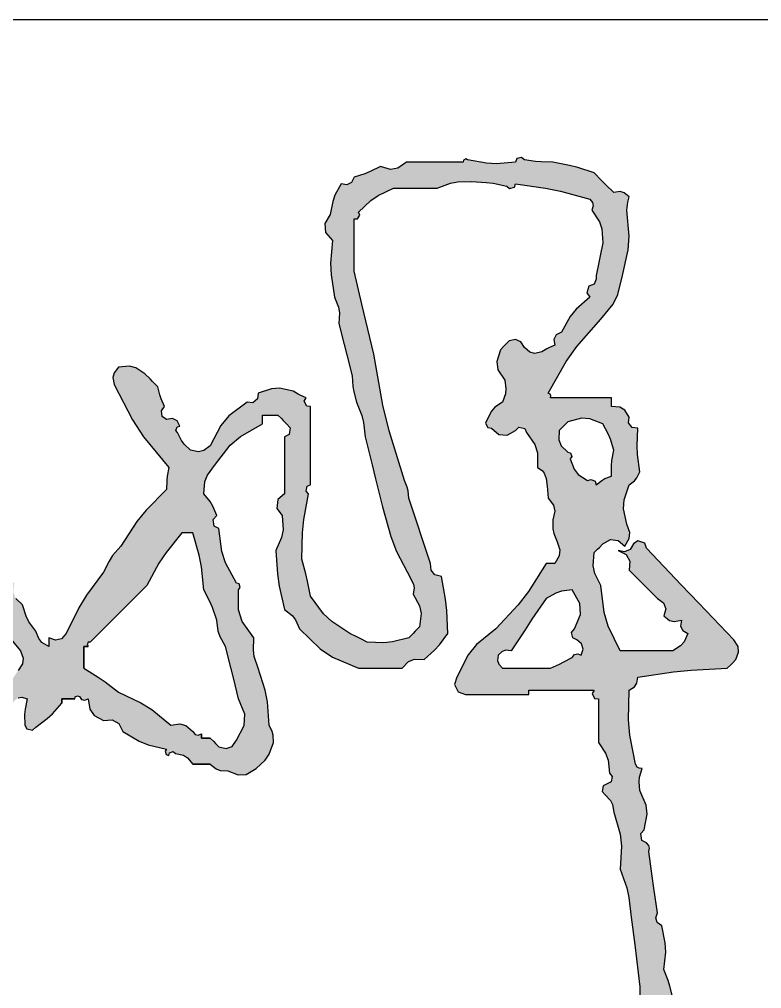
# Model space of a CAD drawing. Extents: x -522490 to 417652, y 450811 to 1108047.
# Drawn here: x 380222.6 to 380488.5, y 457124.9 to 457472 of the extents above; entities that cross this region are included whole.
import ezdxf

# ---------------------------------------------------------------- set-up
doc = ezdxf.new("R2010")
doc.units = 0
doc.header["$LTSCALE"] = 1000
doc.header["$MEASUREMENT"] = 0
doc.layers.add('PUB_TITLE', color=4, linetype='Continuous')

# ---------------------------------------------------------------- blocks, each defined once
blk = doc.blocks.new('wsp')
h = blk.add_hatch(color=247)
h.paths.add_polyline_path([(-59085.14, 83736.82), (-59090.04, 83741.12), (-59094.3, 83742.4), (-59100.76, 83741.5), (-59111.56, 83747.97), (-59117.25, 83750.81), (-59128.89, 83755.57), (-59140.16, 83755.64), (-59145.83, 83755.33), (-59157.02, 83754.01), (-59172.23, 83746.4), (-59180.8, 83743.77), (-59197.65, 83741.5), (-59204.54, 83736.68), (-59207.64, 83733.23), (-59211.72, 83725.88), (-59212.9, 83723.34), (-59211.33, 83720.2), (-59208.59, 83719.63), (-59202.92, 83715.54), (-59198.15, 83714.68), (-59191.4, 83716.5), (-59189.99, 83719.29), (-59188.22, 83720.62), (-59185.15, 83721.19), (-59173.51, 83729.46), (-59166.35, 83732.52), (-59152.33, 83735.25), (-59140.46, 83735.25), (-59134.52, 83735.25), (-59122.64, 83735.25), (-59122.34, 83732.47), (-59118.79, 83730.7), (-59116.39, 83732.13), (-59108.6, 83725.58), (-59104.84, 83722.13), (-59097.64, 83714.94), (-59096.1, 83713.7), (-59093.44, 83714.59), (-59092.95, 83716.5), (-59089.8, 83714.11), (-59088.74, 83710.93), (-59089.82, 83707.12), (-59086.97, 83703.58), (-59083.18, 83702.49), (-59078.89, 83704), (-59076.92, 83699.36), (-59075.63, 83697.11), (-59072.63, 83693.06), (-59062.73, 83677.49), (-59058.3, 83669.27), (-59050.76, 83652.43), (-59044.66, 83636.09), (-59042.43, 83627.48), (-59039.82, 83610.24), (-59042.41, 83607.45), (-59041.61, 83602.65), (-59038.26, 83600.86), (-59038.26, 83587.11), (-59038.26, 83580.23), (-59038.26, 83566.48), (-59042.63, 83566.48), (-59044.82, 83566.48), (-59049.19, 83566.48), (-59056.08, 83574.6), (-59060.36, 83578.22), (-59069.51, 83583.67), (-59073.98, 83587.14), (-59079.97, 83586.47), (-59088.34, 83583.49), (-59093.7, 83581.88), (-59099.86, 83578.94), (-59103.61, 83574.66), (-59105.49, 83571.18), (-59110.04, 83566.09), (-59112.19, 83563.68), (-59114.06, 83558.06), (-59116.2, 83550.03), (-59117.01, 83536.38), (-59117.01, 83531.56), (-59118.88, 83525.4), (-59119.95, 83514.96), (-59118.08, 83508.27), (-59118.88, 83500.51), (-59118.62, 83493.28), (-59118.08, 83489.8), (-59118.08, 83487.13), (-59117.95, 83485.22), (-59119.01, 83477.69), (-59118.27, 83473.25), (-59114.83, 83466.47), (-59111.09, 83464.56), (-59109.42, 83461.22), (-59110.14, 83457.09), (-59103.44, 83456.19), (-59099.49, 83453.55), (-59096.08, 83447.71), (-59088.48, 83444.56), (-59083.95, 83443.86), (-59075.76, 83444.59), (-59069.51, 83447.71), (-59059.23, 83456.78), (-59054.22, 83461.48), (-59044.51, 83471.15), (-59044.51, 83468.03), (-59044.51, 83466.47), (-59044.51, 83463.34), (-59042.01, 83463.34), (-59040.76, 83463.34), (-59038.26, 83463.34), (-59038.26, 83448.34), (-59038.26, 83440.84), (-59038.26, 83425.84), (-59051.25, 83408.97), (-59058.15, 83400.81), (-59072.63, 83385.2), (-59073.94, 83380.03), (-59072.33, 83375.75), (-59067.95, 83372.7), (-59066.71, 83369.76), (-59062.4, 83368.9), (-59060.13, 83371.14), (-59051.48, 83373.66), (-59047.04, 83376.62), (-59041.38, 83383.64), (-59026.02, 83404.25), (-59017.49, 83414.05), (-58999.19, 83432.09), (-58991.47, 83434.71), (-58987.64, 83437.15), (-58982, 83443.03), (-58958.08, 83457.83), (-58946.65, 83466.4), (-58925.74, 83485.22), (-58921.61, 83484.5), (-58918.27, 83486.17), (-58916.36, 83489.91), (-58896.87, 83501.22), (-58887.42, 83507.52), (-58869.48, 83521.16), (-58849.8, 83532.85), (-58840.32, 83539.49), (-58822.6, 83553.98), (-58818.47, 83553.26), (-58815.13, 83554.93), (-58813.22, 83558.67), (-58810.15, 83560.9), (-58807.48, 83561.34), (-58803.85, 83560.23), (-58805.25, 83552.83), (-58805.57, 83549), (-58805.41, 83541.48), (-58803.96, 83538.64), (-58800.03, 83537.85), (-58797.6, 83539.91), (-58789.51, 83546.08), (-58785.69, 83549.58), (-58778.84, 83557.1), (-58778.84, 83560.23), (-58769.47, 83560.23), (-58769.28, 83561.61), (-58767.56, 83562.47), (-58766.34, 83561.79), (-58764.7, 83559.8), (-58762.47, 83559.25), (-58760.09, 83560.23), (-58758.8, 83552.71), (-58755.78, 83548.39), (-58749.15, 83544.6), (-58742.74, 83545.13), (-58738.03, 83542.51), (-58735.09, 83536.79), (-58723.49, 83529.96), (-58716.95, 83527.34), (-58703.83, 83524.29), (-58704.91, 83522.63), (-58704.13, 83520.27), (-58702.27, 83519.6), (-58701.78, 83521.51), (-58699.12, 83522.4), (-58697.58, 83521.16), (-58691.85, 83519.78), (-58688.84, 83517.89), (-58685.08, 83513.35), (-58681.96, 83513.35), (-58672.58, 83513.35), (-58668.39, 83510.04), (-58665.41, 83508.92), (-58660.08, 83508.66), (-58652.48, 83505.7), (-58646.81, 83506.13), (-58639.76, 83510.22), (-58633.2, 83516.41), (-58630.45, 83520.54), (-58627.26, 83528.97), (-58627.44, 83534.13), (-58628.12, 83536.85), (-58630.39, 83541.48), (-58631.55, 83557.99), (-58633.15, 83566.34), (-58638.2, 83582.11), (-58641, 83590.49), (-58641.66, 83595.15), (-58641.32, 83603.99), (-58649.81, 83615.66), (-58652.44, 83623.93), (-58652.26, 83638.37), (-58651.02, 83639.9), (-58651.91, 83642.57), (-58653.83, 83643.05), (-58661.57, 83657.52), (-58664.23, 83665.85), (-58666.33, 83682.12), (-58669.68, 83683.91), (-58670.48, 83688.71), (-58667.89, 83691.5), (-58670.66, 83698.24), (-58672.62, 83701.51), (-58677.27, 83707.12), (-58676.41, 83715.79), (-58674.62, 83720.44), (-58669.45, 83727.44), (-58658.3, 83741.78), (-58650.89, 83748.18), (-58635.07, 83757.13), (-58635.07, 83759.63), (-58635.07, 83760.88), (-58635.07, 83763.38), (-58630.7, 83763.38), (-58628.51, 83763.38), (-58624.13, 83763.38), (-58621.63, 83760.88), (-58620.38, 83759.63), (-58617.88, 83757.13), (-58615.3, 83754.35), (-58616.09, 83749.55), (-58619.45, 83747.76), (-58619.45, 83731.5), (-58619.45, 83723.38), (-58619.45, 83707.12), (-58624.23, 83703.06), (-58624.9, 83696.43), (-58621.01, 83691.5), (-58620.43, 83681.34), (-58621.48, 83675.75), (-58625.7, 83666.49), (-58624.5, 83649.47), (-58623.24, 83640.94), (-58619.45, 83624.3), (-58613.92, 83619.8), (-58611.51, 83616.7), (-58608.51, 83610.24), (-58593.94, 83596.12), (-58584.95, 83590.12), (-58566.31, 83582.11), (-58553.81, 83582.11), (-58547.56, 83582.11), (-58535.06, 83582.11), (-58530.46, 83587.02), (-58526.15, 83588.74), (-58519.43, 83588.36), (-58511.82, 83595.11), (-58508.31, 83598.94), (-58502.24, 83607.11), (-58503.13, 83623.45), (-58504.07, 83631.63), (-58506.93, 83647.74), (-58511.65, 83648.99), (-58514.37, 83652.25), (-58514.74, 83657.12), (-58521, 83675.87), (-58524.12, 83685.25), (-58530.37, 83704), (-58530.86, 83709.13), (-58531.51, 83711.74), (-58533.5, 83716.5), (-58544.44, 83752.16), (-58548.85, 83770.42), (-58555.38, 83807.14), (-58561.09, 83830.87), (-58563.91, 83842.75), (-58569.44, 83866.52), (-58569.44, 83881.52), (-58569.44, 83889.02), (-58569.44, 83904.03), (-58567.19, 83904.08), (-58565.49, 83906.62), (-58566.31, 83908.72), (-58557.58, 83917.14), (-58552.31, 83920.77), (-58541.31, 83925.91), (-58528.81, 83925.91), (-58522.56, 83925.91), (-58510.06, 83925.91), (-58500.55, 83929.54), (-58495.23, 83930.54), (-58485.05, 83930.59), (-58474.99, 83930.09), (-58469.93, 83929.46), (-58460.05, 83927.47), (-58458.12, 83925.76), (-58454.69, 83926.61), (-58453.8, 83929.03), (-58432.32, 83925.96), (-58421.61, 83923.76), (-58400.67, 83918.09), (-58398.73, 83915.56), (-58398.29, 83913.36), (-58399.1, 83910.28), (-58393.82, 83901.93), (-58392.07, 83896.69), (-58391.29, 83886.84), (-58393.17, 83877.46), (-58394.1, 83872.77), (-58395.98, 83863.4), (-58396.19, 83860.13), (-58397.54, 83857.15), (-58401.26, 83855.79), (-58402.83, 83851.08), (-58400.67, 83847.77), (-58410.33, 83839.25), (-58414.62, 83833.97), (-58420.98, 83822.77), (-58424.72, 83820.86), (-58426.39, 83817.52), (-58425.67, 83813.39), (-58429.55, 83811.79), (-58431.44, 83810.85), (-58435.05, 83808.7), (-58440.06, 83807.52), (-58443.68, 83808.42), (-58447.55, 83811.83), (-58449.96, 83815.93), (-58453.85, 83817.6), (-58458.49, 83816.51), (-58460.99, 83814.01), (-58462.24, 83812.76), (-58464.74, 83810.26), (-58467.31, 83801.81), (-58466.45, 83795.78), (-58461.61, 83788.39), (-58460.82, 83782.15), (-58461.16, 83778.71), (-58463.17, 83772.76), (-58468.68, 83769.04), (-58471.16, 83766.21), (-58474.11, 83760.26), (-58475.3, 83757.72), (-58473.72, 83754.58), (-58470.99, 83754.01), (-58465.76, 83749.49), (-58459.75, 83748.95), (-58453.8, 83752.44), (-58451.53, 83754.68), (-58447.22, 83753.82), (-58445.98, 83750.88), (-58439.96, 83742.31), (-58438.1, 83736.36), (-58438.17, 83725.88), (-58434.82, 83723.69), (-58433.31, 83721.82), (-58431.92, 83718.06), (-58431.3, 83712.44), (-58430.99, 83709.62), (-58430.36, 83704), (-58426.59, 83698.85), (-58425.74, 83694.57), (-58427.23, 83688.37), (-58427.12, 83682), (-58426.45, 83678.67), (-58424.11, 83672.74), (-58422.05, 83666.81), (-58422.48, 83662.53), (-58425.67, 83657.12), (-58428.17, 83657.12), (-58429.42, 83657.12), (-58431.92, 83657.12), (-58444.6, 83637.18), (-58451.9, 83627.66), (-58467.86, 83610.24), (-58481.73, 83599.12), (-58487.84, 83591.65), (-58495.99, 83575.86), (-58497.54, 83570.48), (-58494.97, 83565.34), (-58489.74, 83563.35), (-58471.61, 83563.35), (-58462.55, 83563.35), (-58444.42, 83563.35), (-58444.42, 83564.6), (-58444.42, 83565.23), (-58444.42, 83566.48), (-58425.67, 83566.48), (-58416.29, 83566.48), (-58397.54, 83566.48), (-58398.97, 83564.08), (-58397.19, 83560.53), (-58394.42, 83560.23), (-58394.42, 83547.73), (-58394.42, 83541.48), (-58394.42, 83528.97), (-58389.29, 83521.22), (-58387.54, 83516.34), (-58386.6, 83507.1), (-58384.51, 83504.69), (-58385.31, 83500.7), (-58388.16, 83499.28), (-58391.02, 83497.87), (-58391.82, 83493.87), (-58389.73, 83491.47), (-58385.9, 83487.39), (-58384.44, 83484.47), (-58383.48, 83478.97), (-58378.95, 83463.25), (-58377.96, 83454.68), (-58378.79, 83438.34), (-58374.23, 83424.99), (-58372.64, 83417.96), (-58370.97, 83403.96), (-58368.47, 83383.95), (-58367.22, 83373.95), (-58364.72, 83353.95), (-58364.87, 83341.06), (-58363.1, 83334), (-58356.91, 83322.7), (-58356.91, 83306.44), (-58356.91, 83298.32), (-58356.91, 83282.07), (-58358.29, 83282.26), (-58359.36, 83281.72), (-58360.04, 83280.5), (-58358.13, 83276.77), (-58354.79, 83275.1), (-58350.66, 83275.81), (-58350.66, 83258.31), (-58350.66, 83249.56), (-58350.66, 83232.06), (-58349.41, 83232.06), (-58348.78, 83232.06), (-58347.53, 83232.06), (-58347.53, 83213.31), (-58347.53, 83203.93), (-58347.53, 83185.18), (-58345.03, 83177.68), (-58343.78, 83173.93), (-58341.28, 83166.42), (-58341.28, 83151.42), (-58341.28, 83143.92), (-58341.28, 83128.92), (-58339.89, 83128.76), (-58339.01, 83127), (-58339.72, 83125.79), (-58340.43, 83124.59), (-58339.55, 83122.82), (-58338.16, 83122.67), (-58338.16, 83088.91), (-58338.16, 83072.04), (-58338.16, 83038.28), (-58336.77, 83038.13), (-58335.89, 83036.36), (-58336.59, 83035.16), (-58340.99, 83027.56), (-58340.47, 83020.17), (-58335.03, 83013.28), (-58335.03, 82998.28), (-58335.03, 82990.77), (-58335.03, 82975.77), (-58333.64, 82975.62), (-58332.76, 82973.85), (-58333.47, 82972.65), (-58337.35, 82967.71), (-58336.69, 82961.09), (-58331.91, 82957.02), (-58331.91, 82935.77), (-58331.91, 82925.14), (-58331.91, 82903.89), (-58327.63, 82891.99), (-58326.63, 82885.26), (-58327.22, 82872.63), (-58326.04, 82867.62), (-58326.94, 82864), (-58330.34, 82860.13), (-58332.4, 82857.7), (-58331.62, 82853.77), (-58328.78, 82852.32), (-58325.23, 82849.47), (-58324.15, 82845.67), (-58325.66, 82841.38), (-58323.16, 82841.38), (-58321.91, 82841.38), (-58319.4, 82841.38), (-58319.4, 82838.88), (-58319.4, 82837.63), (-58319.4, 82835.13), (-58321.91, 82835.13), (-58323.16, 82835.13), (-58325.66, 82835.13), (-58322.37, 82831.15), (-58317.92, 82830.04), (-58313.15, 82832), (-58315.31, 82835.31), (-58313.74, 82840.03), (-58310.03, 82841.38), (-58310.03, 82860.13), (-58310.03, 82869.51), (-58310.03, 82888.26), (-58311.28, 82888.26), (-58311.9, 82888.26), (-58313.15, 82888.26), (-58311.85, 82904.47), (-58312.18, 82912.83), (-58314.72, 82928.89), (-58316.43, 82930.82), (-58315.57, 82934.25), (-58313.15, 82935.14), (-58313.15, 82947.64), (-58313.15, 82953.89), (-58313.15, 82966.4), (-58314.4, 82966.4), (-58315.03, 82966.4), (-58316.28, 82966.4), (-58316.28, 82995.15), (-58316.28, 83009.53), (-58316.28, 83038.28), (-58320.07, 83059.2), (-58320.4, 83070.31), (-58317.84, 83091.41), (-58317.13, 83092.62), (-58318.02, 83094.38), (-58319.4, 83094.54), (-58318.18, 83112.01), (-58318.5, 83120.96), (-58320.97, 83138.3), (-58323.77, 83155.62), (-58324.41, 83164.51), (-58324.09, 83182.05), (-58327.92, 83187.15), (-58328.78, 83191.5), (-58327.22, 83197.68), (-58324.63, 83200.46), (-58325.43, 83205.26), (-58328.78, 83207.05), (-58328.78, 83222.06), (-58328.78, 83229.56), (-58328.78, 83244.56), (-58330.17, 83244.72), (-58331.05, 83246.48), (-58330.34, 83247.69), (-58329.64, 83248.89), (-58330.52, 83250.66), (-58331.91, 83250.81), (-58331.91, 83259.56), (-58331.91, 83263.94), (-58331.91, 83272.69), (-58332.53, 83276.44), (-58332.84, 83278.31), (-58333.47, 83282.07), (-58335.97, 83297.07), (-58337.22, 83304.57), (-58339.72, 83319.57), (-58341.91, 83324.07), (-58341.91, 83327.57), (-58339.72, 83332.07), (-58336.25, 83336.54), (-58336.92, 83342.54), (-58341.28, 83346.14), (-58343.3, 83354.4), (-58344.56, 83358.49), (-58347.53, 83366.45), (-58346.29, 83378.91), (-58346.61, 83385.44), (-58349.1, 83397.71), (-58352.27, 83400.06), (-58353.35, 83403.29), (-58352.22, 83407.08), (-58354.72, 83424.59), (-58355.97, 83433.34), (-58358.47, 83450.84), (-58357.88, 83453.35), (-58358.33, 83455.15), (-58360.04, 83457.09), (-58363.39, 83458.88), (-58364.19, 83463.68), (-58361.6, 83466.47), (-58359.65, 83477.62), (-58360.37, 83484.14), (-58364.72, 83494.59), (-58365.32, 83500.85), (-58364.99, 83504.21), (-58363.16, 83510.22), (-58366.27, 83510.64), (-58367.85, 83513.35), (-58371.89, 83534.3), (-58372.85, 83545.15), (-58372.54, 83566.48), (-58368.69, 83568.82), (-58366.97, 83571.4), (-58366.29, 83575.86), (-58340.8, 83579.55), (-58327.93, 83580.8), (-58302.21, 83582.11), (-58299.71, 83584.61), (-58298.46, 83585.86), (-58295.96, 83588.36), (-58294, 83593.67), (-58294.45, 83597.67), (-58297.53, 83602.42), (-58322.59, 83628.62), (-58335.09, 83641.75), (-58360.04, 83668.06), (-58361.25, 83671.82), (-58366.18, 83673.46), (-58369.41, 83671.18), (-58371.82, 83667.08), (-58375.72, 83665.41), (-58380.35, 83666.49), (-58374.63, 83663.55), (-58372.01, 83658.84), (-58372.54, 83652.43), (-58364.41, 83644.3), (-58360.35, 83640.24), (-58352.22, 83632.11), (-58347.83, 83629.07), (-58346.23, 83624.79), (-58347.53, 83619.61), (-58343.54, 83616.36), (-58340.09, 83615.49), (-58335.03, 83616.49), (-58335.6, 83612.33), (-58334.01, 83609.15), (-58330.34, 83607.11), (-58333.02, 83601.03), (-58335.61, 83598.07), (-58341.28, 83594.61), (-58356.28, 83594.61), (-58363.79, 83594.61), (-58378.79, 83594.61), (-58387.46, 83612.16), (-58390.43, 83622.06), (-58392.85, 83641.49), (-58397.16, 83650.03), (-58398.23, 83655.39), (-58397.54, 83664.93), (-58395.04, 83667.43), (-58393.79, 83668.68), (-58391.29, 83671.18), (-58385.81, 83674.26), (-58380.42, 83673.72), (-58375.66, 83669.62), (-58372.48, 83675.03), (-58372.05, 83679.31), (-58374.1, 83685.25), (-58376.49, 83696.26), (-58376.13, 83702.69), (-58372.54, 83713.38), (-58368.7, 83716.4), (-58367.01, 83718.44), (-58364.72, 83722.75), (-58366.49, 83735.14), (-58366.81, 83741.5), (-58366.29, 83754.01), (-58370.27, 83754.42), (-58373.01, 83757.84), (-58372.54, 83761.82), (-58375.59, 83766.87), (-58379.17, 83769.1), (-58385.04, 83769.63), (-58385.04, 83772.13), (-58385.04, 83773.38), (-58385.04, 83775.88), (-58402.54, 83775.88), (-58411.29, 83775.88), (-58428.79, 83775.88), (-58428.61, 83777.27), (-58429.14, 83778.33), (-58430.36, 83779.01), (-58417.62, 83801.69), (-58409.96, 83812.55), (-58392.85, 83832.14), (-58383.95, 83842.92), (-58380.5, 83849.81), (-58377.23, 83863.4), (-58373.2, 83881.75), (-58372.55, 83891.55), (-58374.1, 83910.28), (-58373.53, 83915), (-58372.54, 83919.65), (-58375.96, 83922.65), (-58378.98, 83923.51), (-58383.48, 83922.78), (-58389.1, 83928.41), (-58391.91, 83931.22), (-58397.54, 83936.84), (-58409.21, 83940.67), (-58415.19, 83942.25), (-58427.23, 83944.66), (-58435.38, 83944.81), (-58439.47, 83945.12), (-58447.55, 83946.22), (-58449.47, 83947.93), (-58452.9, 83947.07), (-58453.8, 83944.66), (-58467.51, 83943.42), (-58474.64, 83943.75), (-58488.18, 83946.22), (-58489.38, 83946.93), (-58491.15, 83946.05), (-58491.3, 83944.66), (-58507.56, 83944.66), (-58515.68, 83944.66), (-58531.93, 83944.66), (-58538.09, 83940.19), (-58543.42, 83939.31), (-58550.69, 83941.53), (-58557.94, 83937.86), (-58561.73, 83936.28), (-58569.44, 83933.72), (-58571.34, 83929.98), (-58574.68, 83928.31), (-58578.82, 83929.03), (-58583.23, 83920.85), (-58584.86, 83916.28), (-58586.63, 83907.15), (-58590.52, 83900.71), (-58589.97, 83894.11), (-58585.07, 83888.4), (-58586.37, 83872.19), (-58586.04, 83863.83), (-58583.5, 83847.77), (-58580.62, 83840.73), (-58579.93, 83836.61), (-58580.38, 83829.02), (-58576.63, 83814.01), (-58574.75, 83806.51), (-58571, 83791.51), (-58570.44, 83783.93), (-58569.8, 83780.12), (-58567.88, 83772.76), (-58564.04, 83763.19), (-58562.75, 83758), (-58561.63, 83747.76), (-58556.63, 83727.75), (-58554.13, 83717.75), (-58549.12, 83697.75), (-58543.2, 83676.38), (-58539.05, 83665.84), (-58528.81, 83646.18), (-58526.92, 83642.18), (-58526.55, 83639.6), (-58527.25, 83635.24), (-58522.56, 83626.91), (-58521.43, 83621.29), (-58522.56, 83611.8), (-58525.68, 83608.67), (-58527.25, 83607.11), (-58530.37, 83603.99), (-58541.93, 83600.98), (-58548.13, 83600.33), (-58560.06, 83600.86), (-58565.06, 83603.36), (-58567.56, 83604.61), (-58572.57, 83607.11), (-58585.55, 83615.52), (-58591.55, 83621.19), (-58600.69, 83633.68), (-58602.86, 83644.38), (-58604.11, 83649.7), (-58606.94, 83660.24), (-58606.48, 83679.08), (-58605.53, 83688.57), (-58602.26, 83707.12), (-58603.97, 83709.05), (-58603.11, 83712.48), (-58600.69, 83713.38), (-58600.69, 83735.88), (-58600.69, 83747.13), (-58600.69, 83769.63), (-58603.47, 83769.93), (-58605.25, 83773.48), (-58603.82, 83775.88), (-58608.65, 83777.95), (-58613.2, 83780.57), (-58623, 83782.64), (-58628.73, 83782.28), (-58638.2, 83779.01), (-58638.61, 83775.03), (-58642.04, 83772.29), (-58646.01, 83772.76), (-58659.15, 83762.93), (-58665, 83756.05), (-58672.58, 83741.5), (-58677.16, 83738), (-58681.01, 83737.14), (-58686.64, 83738.38), (-58691.24, 83742.62), (-58693.24, 83745.28), (-58696.02, 83750.88), (-58697.26, 83752.42), (-58696.37, 83755.08), (-58694.46, 83755.57), (-58696.36, 83759.3), (-58699.7, 83760.97), (-58703.83, 83760.26), (-58706.92, 83762.48), (-58707.59, 83766.53), (-58705.4, 83769.63), (-58707.78, 83775.07), (-58708.73, 83777.92), (-58710.08, 83783.7), (-58713.83, 83787.45), (-58715.71, 83789.32), (-58719.46, 83793.07), (-58725.96, 83797.26), (-58730.51, 83798.39), (-58738.21, 83797.76), (-58741.47, 83793.77), (-58742.33, 83790.32), (-58741.34, 83785.26), (-58728.25, 83760.02), (-58720.27, 83747.89), (-58702.27, 83725.88), (-58703.46, 83719.71), (-58703.77, 83716.53), (-58703.83, 83710.25), (-58718.57, 83695.44), (-58725.27, 83687.14), (-58736.65, 83669.62), (-58742.5, 83662.76), (-58745.07, 83658.91), (-58749.15, 83650.87), (-58761.34, 83634.41), (-58766.74, 83625.51), (-58775.72, 83607.11), (-58779.12, 83603.24), (-58783.4, 83602.16), (-58788.22, 83603.99), (-58788.22, 83601.48), (-58788.22, 83600.23), (-58788.22, 83597.73), (-58793.17, 83600.68), (-58795.44, 83603.33), (-58797.6, 83608.67), (-58802.52, 83615.46), (-58804.49, 83619.41), (-58806.97, 83627.43), (-58811.95, 83631.96), (-58813.7, 83636.34), (-58813.22, 83643.05), (-58820.63, 83647.22), (-58824.04, 83651.91), (-58825.73, 83660.24), (-58838.45, 83668.28), (-58844.38, 83673.55), (-58853.85, 83685.25), (-58862.12, 83688.17), (-58867.13, 83688.53), (-58875.73, 83686.81), (-58883.16, 83685.61), (-58887.35, 83685.96), (-58894.48, 83688.37), (-58897.83, 83684.82), (-58899.76, 83683.21), (-58903.86, 83680.56), (-58897.57, 83671.38), (-58892.39, 83667.31), (-58881.98, 83663.37), (-58876.09, 83655.19), (-58873.54, 83650.72), (-58869.48, 83641.49), (-58863.82, 83637.39), (-58860.53, 83635.74), (-58853.85, 83633.68), (-58849.26, 83632.42), (-58846.99, 83631.44), (-58842.92, 83628.99), (-58827.96, 83616.55), (-58820.97, 83609.56), (-58808.54, 83594.61), (-58806.67, 83589.26), (-58807.11, 83585.35), (-58810.1, 83580.54), (-58815.65, 83572.52), (-58819.95, 83568.93), (-58828.85, 83564.92), (-58837.35, 83557.21), (-58842.85, 83554.11), (-58853.85, 83550.85), (-58864.63, 83539.54), (-58871.23, 83534.59), (-58885.11, 83527.41), (-58902.09, 83515.39), (-58910.88, 83509.75), (-58928.86, 83499.28), (-58935.72, 83493.43), (-58939.58, 83490.86), (-58947.62, 83486.78), (-58949.52, 83483.05), (-58952.86, 83481.38), (-58956.99, 83482.09), (-58977.49, 83465.49), (-58988.17, 83457.64), (-59010.13, 83443.03), (-59013.9, 83442.57), (-59015.78, 83442.26), (-59019.5, 83441.46), (-59018.39, 83445.1), (-59018.83, 83447.76), (-59021.07, 83450.84), (-59022.78, 83452.77), (-59021.92, 83456.2), (-59019.5, 83457.09), (-59020.28, 83476.61), (-59021.55, 83486.45), (-59025.75, 83505.53), (-59023.88, 83507.41), (-59022.94, 83508.35), (-59021.07, 83510.22), (-59020.72, 83513.85), (-59022.39, 83516.63), (-59025.75, 83518.04), (-59025.33, 83540.67), (-59024.06, 83552.12), (-59019.5, 83574.29), (-59021.38, 83591.17), (-59022.32, 83599.61), (-59024.19, 83616.49), (-59025.97, 83627.75), (-59026.91, 83633.38), (-59028.88, 83644.62), (-59031.38, 83645.87), (-59032.63, 83646.49), (-59035.13, 83647.74), (-59035.19, 83655.27), (-59035.5, 83659.06), (-59036.69, 83666.49), (-59048.38, 83687.85), (-59054.32, 83698.48), (-59066.38, 83719.63), (-59068.97, 83721.79), (-59070.84, 83722.53), (-59074.2, 83722.75), (-59079.07, 83727.95), (-59081.3, 83730.81)])
h.paths.add_polyline_path([(-59078.26, 83566.17), (-59076.39, 83565.23), (-59072.63, 83563.35), (-59067.81, 83560.21), (-59065.63, 83557.67), (-59063.26, 83552.42), (-59059.71, 83549.56), (-59058.63, 83545.77), (-59060.13, 83541.48), (-59057.26, 83538.76), (-59054.68, 83537.9), (-59050.76, 83538.35), (-59051.87, 83534.72), (-59051.43, 83532.05), (-59049.19, 83528.97), (-59045.06, 83519.17), (-59045.5, 83511.66), (-59050.76, 83502.41), (-59054.3, 83499.56), (-59055.39, 83495.76), (-59053.88, 83491.47), (-59060.07, 83483.91), (-59063.19, 83480.16), (-59069.51, 83472.72), (-59075.76, 83469.59), (-59078.05, 83465.66), (-59082.68, 83464.34), (-59086.7, 83466.47), (-59096.54, 83475.74), (-59100.67, 83481.94), (-59105.45, 83494.59), (-59106.21, 83504.66), (-59106.76, 83519.96), (-59104.02, 83530.89), (-59101.29, 83549.47), (-59094.72, 83556.58), (-59090.9, 83564.77), (-59082.32, 83568.2)], flags=16)
h.paths.add_polyline_path([(-58763.22, 83597.73), (-58760.09, 83597.73), (-58760.81, 83598.94), (-58759.92, 83600.71), (-58758.53, 83600.86), (-58742.28, 83617.11), (-58734.15, 83625.24), (-58717.9, 83641.49), (-58709.29, 83657.33), (-58704.21, 83664.95), (-58692.89, 83679), (-58689.77, 83679), (-58688.21, 83679), (-58685.08, 83679), (-58680.48, 83663.1), (-58678.89, 83654.84), (-58677.27, 83638.37), (-58672.75, 83629.99), (-58670.84, 83625.54), (-58667.89, 83616.49), (-58666.91, 83608.64), (-58665.56, 83604.6), (-58661.64, 83597.73), (-58657.89, 83582.73), (-58656.01, 83575.23), (-58652.26, 83560.23), (-58647.84, 83549.19), (-58648.27, 83541.05), (-58653.83, 83530.54), (-58656.87, 83526.15), (-58661.15, 83524.55), (-58666.33, 83525.85), (-58668.83, 83528.35), (-58670.08, 83529.6), (-58672.58, 83532.1), (-58678.83, 83532.1), (-58678.83, 83535.23), (-58681.21, 83534.24), (-58683.44, 83534.8), (-58685.08, 83536.79), (-58689.99, 83541.09), (-58694.24, 83542.37), (-58700.71, 83541.48), (-58714.5, 83552.56), (-58722.21, 83557.38), (-58738.21, 83564.92), (-58747.77, 83572.4), (-58752.81, 83575.86), (-58763.22, 83582.11)], flags=16)
h.paths.add_polyline_path([(-58466.3, 83591.48), (-58463.43, 83594.2), (-58460.85, 83595.05), (-58456.92, 83594.61), (-58447.07, 83609.71), (-58442.07, 83617.21), (-58431.92, 83632.11), (-58424.98, 83635.91), (-58420.99, 83637.24), (-58413.17, 83638.37), (-58407.82, 83628.44), (-58407.39, 83620.69), (-58411.61, 83610.24), (-58413.7, 83607.83), (-58412.9, 83603.84), (-58410.04, 83602.42), (-58406.5, 83599.57), (-58405.41, 83595.78), (-58406.92, 83591.48), (-58409.3, 83592.46), (-58411.53, 83591.91), (-58413.17, 83589.92), (-58419.32, 83586.61), (-58422.45, 83585.04), (-58428.79, 83582.11), (-58442.55, 83582.11), (-58449.42, 83582.11), (-58463.17, 83582.11), (-58465.89, 83584.98), (-58466.75, 83587.56)], flags=16)
h.paths.add_polyline_path([(-58422.95, 83745.72), (-58422.54, 83752.44), (-58420.04, 83754.94), (-58418.79, 83756.19), (-58416.29, 83758.69), (-58406.59, 83761.21), (-58400.6, 83760.84), (-58391.29, 83757.13), (-58387.49, 83749.95), (-58385.9, 83746.13), (-58383.48, 83738.38), (-58384.88, 83730.98), (-58385.2, 83727.15), (-58385.04, 83719.63), (-58389.79, 83717.96), (-58392.13, 83716.62), (-58395.98, 83713.38), (-58396.91, 83716.01), (-58399.56, 83717.33), (-58402.23, 83716.5), (-58408.9, 83720.93), (-58411.87, 83724.65), (-58414.73, 83732.13), (-58413.49, 83733.67), (-58414.38, 83736.33), (-58416.29, 83736.82), (-58421.22, 83741.4)], flags=16)
at = {"color": 247}
for points in [[(-58810.15, 83560.9), (-58807.48, 83561.34), (-58803.85, 83560.23), (-58805.25, 83552.83), (-58805.57, 83549), (-58805.41, 83541.48), (-58803.96, 83538.64), (-58800.03, 83537.85), (-58797.6, 83539.91), (-58789.51, 83546.08), (-58785.69, 83549.58), (-58778.84, 83557.1), (-58778.84, 83560.23), (-58778.84, 83557.1), (-58778.84, 83560.23), (-58769.47, 83560.23), (-58778.84, 83560.23), (-58769.47, 83560.23), (-58769.28, 83561.61), (-58767.56, 83562.47), (-58766.34, 83561.79), (-58764.7, 83559.8), (-58762.47, 83559.25), (-58760.09, 83560.23), (-58758.8, 83552.71), (-58755.78, 83548.39), (-58749.15, 83544.6), (-58742.74, 83545.13), (-58738.03, 83542.51), (-58735.09, 83536.79), (-58723.49, 83529.96), (-58716.95, 83527.34), (-58703.83, 83524.29), (-58704.91, 83522.63), (-58704.13, 83520.27), (-58702.27, 83519.6), (-58701.78, 83521.51), (-58699.12, 83522.4), (-58697.58, 83521.16), (-58691.85, 83519.78), (-58688.84, 83517.89), (-58685.08, 83513.35), (-58681.96, 83513.35), (-58672.58, 83513.35), (-58668.39, 83510.04), (-58665.41, 83508.92), (-58660.08, 83508.66), (-58652.48, 83505.7), (-58646.81, 83506.13), (-58639.76, 83510.22), (-58633.2, 83516.41), (-58630.45, 83520.54), (-58627.26, 83528.97), (-58627.44, 83534.13), (-58628.12, 83536.85), (-58630.39, 83541.48), (-58631.55, 83557.99), (-58633.15, 83566.34), (-58638.2, 83582.11), (-58641, 83590.49), (-58641.66, 83595.15), (-58641.32, 83603.99), (-58649.81, 83615.66), (-58652.44, 83623.93), (-58652.26, 83638.37), (-58651.02, 83639.9), (-58651.91, 83642.57), (-58653.83, 83643.05), (-58661.57, 83657.52), (-58664.23, 83665.85), (-58666.33, 83682.12), (-58669.68, 83683.91), (-58670.48, 83688.71), (-58667.89, 83691.5), (-58670.66, 83698.24), (-58672.62, 83701.51), (-58677.27, 83707.12), (-58676.41, 83715.79), (-58674.62, 83720.44), (-58669.45, 83727.44), (-58658.3, 83741.78), (-58650.89, 83748.18), (-58635.07, 83757.13), (-58635.07, 83759.63), (-58635.07, 83760.88), (-58635.07, 83763.38), (-58630.7, 83763.38), (-58628.51, 83763.38), (-58624.13, 83763.38), (-58621.63, 83760.88), (-58620.38, 83759.63), (-58617.88, 83757.13), (-58615.3, 83754.35), (-58616.09, 83749.55), (-58619.45, 83747.76), (-58619.45, 83731.5), (-58619.45, 83723.38), (-58619.45, 83707.12), (-58624.23, 83703.06), (-58624.9, 83696.43), (-58621.01, 83691.5), (-58620.43, 83681.34), (-58621.48, 83675.75), (-58625.7, 83666.49), (-58624.5, 83649.47), (-58623.24, 83640.94), (-58619.45, 83624.3), (-58613.92, 83619.8), (-58611.51, 83616.7), (-58608.51, 83610.24), (-58593.94, 83596.12), (-58584.95, 83590.12), (-58566.31, 83582.11), (-58553.81, 83582.11), (-58547.56, 83582.11), (-58535.06, 83582.11), (-58530.46, 83587.02), (-58526.15, 83588.74), (-58519.43, 83588.36), (-58511.82, 83595.11), (-58508.31, 83598.94), (-58502.24, 83607.11), (-58503.13, 83623.45), (-58504.07, 83631.63), (-58506.93, 83647.74), (-58511.65, 83648.99), (-58514.37, 83652.25), (-58514.74, 83657.12), (-58521, 83675.87), (-58524.12, 83685.25), (-58530.37, 83704), (-58530.86, 83709.13), (-58531.51, 83711.74), (-58533.5, 83716.5), (-58544.44, 83752.16), (-58548.85, 83770.42), (-58555.38, 83807.14), (-58561.09, 83830.87), (-58563.91, 83842.75), (-58569.44, 83866.52), (-58569.44, 83881.52), (-58569.44, 83889.02), (-58569.44, 83904.03), (-58567.19, 83904.08), (-58565.49, 83906.62), (-58566.31, 83908.72), (-58557.58, 83917.14), (-58552.31, 83920.77), (-58541.31, 83925.91), (-58528.81, 83925.91), (-58522.56, 83925.91), (-58510.06, 83925.91), (-58500.55, 83929.54), (-58495.23, 83930.54), (-58485.05, 83930.59), (-58474.99, 83930.09), (-58469.93, 83929.46), (-58460.05, 83927.47), (-58458.12, 83925.76), (-58454.69, 83926.61), (-58453.8, 83929.03), (-58432.32, 83925.96), (-58421.61, 83923.76), (-58400.67, 83918.09), (-58398.73, 83915.56), (-58398.29, 83913.36), (-58399.1, 83910.28), (-58393.82, 83901.93), (-58392.07, 83896.69), (-58391.29, 83886.84), (-58393.17, 83877.46), (-58394.1, 83872.77), (-58395.98, 83863.4), (-58396.15, 83860.82), (-58396.48, 83859.49), (-58397.54, 83857.15), (-58401.26, 83855.79), (-58402.83, 83851.08), (-58400.67, 83847.77), (-58410.33, 83839.25), (-58414.62, 83833.97), (-58420.98, 83822.77), (-58424.72, 83820.86), (-58426.39, 83817.52), (-58425.67, 83813.39), (-58429.55, 83811.79), (-58431.44, 83810.85), (-58435.05, 83808.7), (-58440.06, 83807.52), (-58443.68, 83808.42), (-58447.55, 83811.83), (-58449.96, 83815.93), (-58453.85, 83817.6), (-58458.49, 83816.51), (-58460.99, 83814.01), (-58462.24, 83812.76), (-58464.74, 83810.26), (-58467.31, 83801.81), (-58466.45, 83795.78), (-58461.61, 83788.39), (-58460.82, 83782.15), (-58461.16, 83778.71), (-58463.17, 83772.76), (-58468.68, 83769.04), (-58471.16, 83766.21), (-58474.11, 83760.26), (-58475.3, 83757.72), (-58473.72, 83754.58), (-58470.99, 83754.01), (-58465.76, 83749.49), (-58459.75, 83748.95), (-58453.8, 83752.44), (-58451.53, 83754.68), (-58447.22, 83753.82), (-58445.98, 83750.88), (-58439.96, 83742.31), (-58438.1, 83736.36), (-58438.17, 83725.88), (-58434.82, 83723.69), (-58433.31, 83721.82), (-58431.92, 83718.06), (-58431.3, 83712.44), (-58430.99, 83709.62), (-58430.36, 83704), (-58426.59, 83698.85), (-58425.74, 83694.57), (-58427.23, 83688.37), (-58427.12, 83682), (-58426.45, 83678.67), (-58424.11, 83672.74), (-58422.05, 83666.81), (-58422.48, 83662.53), (-58425.67, 83657.12), (-58428.17, 83657.12), (-58429.42, 83657.12), (-58431.92, 83657.12), (-58444.6, 83637.18), (-58451.9, 83627.66), (-58467.86, 83610.24), (-58481.73, 83599.12), (-58487.84, 83591.65), (-58495.99, 83575.86), (-58497.54, 83570.48), (-58494.97, 83565.34), (-58489.74, 83563.35), (-58471.61, 83563.35), (-58462.55, 83563.35), (-58444.42, 83563.35), (-58444.42, 83564.6), (-58444.42, 83565.23), (-58444.42, 83566.48), (-58425.67, 83566.48), (-58416.29, 83566.48), (-58397.54, 83566.48), (-58398.97, 83564.08), (-58397.19, 83560.53), (-58394.42, 83560.23), (-58394.42, 83547.73), (-58394.42, 83541.48), (-58394.42, 83528.97), (-58389.29, 83521.22), (-58387.54, 83516.34), (-58386.6, 83507.1), (-58384.51, 83504.69), (-58385.31, 83500.7), (-58388.16, 83499.28), (-58391.02, 83497.87), (-58391.82, 83493.87), (-58389.73, 83491.47), (-58385.9, 83487.39), (-58384.44, 83484.47), (-58383.48, 83478.97), (-58378.95, 83463.25), (-58377.96, 83454.68), (-58378.79, 83438.34), (-58374.23, 83424.99), (-58372.64, 83417.96), (-58370.97, 83403.96), (-58368.47, 83383.95), (-58367.22, 83373.95), (-58364.72, 83353.95), (-58364.87, 83341.06)], [(-58341.28, 83346.14), (-58343.3, 83354.4), (-58344.56, 83358.49), (-58347.53, 83366.45), (-58346.29, 83378.91), (-58346.61, 83385.44), (-58349.1, 83397.71), (-58352.27, 83400.06), (-58353.35, 83403.29), (-58352.22, 83407.08), (-58354.72, 83424.59), (-58355.97, 83433.34), (-58358.47, 83450.84), (-58357.88, 83453.35), (-58358.33, 83455.15), (-58360.04, 83457.09), (-58363.39, 83458.88), (-58364.19, 83463.68), (-58361.6, 83466.47), (-58359.65, 83477.62), (-58360.37, 83484.14), (-58364.72, 83494.59), (-58365.32, 83500.85), (-58364.99, 83504.21), (-58363.16, 83510.22), (-58365.39, 83510.52), (-58366.71, 83511.4), (-58367.85, 83513.35), (-58371.89, 83534.3), (-58372.85, 83545.15), (-58372.54, 83566.48), (-58368.69, 83568.82), (-58366.97, 83571.4), (-58366.29, 83575.86), (-58340.8, 83579.55), (-58327.93, 83580.8), (-58302.21, 83582.11), (-58299.71, 83584.61), (-58298.46, 83585.86), (-58295.96, 83588.36), (-58294, 83593.67), (-58294.45, 83597.67), (-58297.53, 83602.42), (-58322.59, 83628.62), (-58335.09, 83641.75), (-58360.04, 83668.06), (-58361.25, 83671.82), (-58366.18, 83673.46), (-58369.41, 83671.18), (-58371.82, 83667.08), (-58375.72, 83665.41), (-58380.35, 83666.49), (-58374.63, 83663.55), (-58372.01, 83658.84), (-58372.54, 83652.43), (-58364.41, 83644.3), (-58360.35, 83640.24), (-58352.22, 83632.11), (-58347.83, 83629.07), (-58346.23, 83624.79), (-58347.53, 83619.61), (-58343.54, 83616.36), (-58340.09, 83615.49), (-58335.03, 83616.49), (-58335.6, 83612.33), (-58334.01, 83609.15), (-58330.34, 83607.11), (-58333.02, 83601.03), (-58335.61, 83598.07), (-58341.28, 83594.61), (-58356.28, 83594.61), (-58363.79, 83594.61), (-58378.79, 83594.61), (-58387.46, 83612.16), (-58390.43, 83622.06), (-58392.85, 83641.49), (-58397.16, 83650.03), (-58398.23, 83655.39), (-58397.54, 83664.93), (-58395.04, 83667.43), (-58393.79, 83668.68), (-58391.29, 83671.18), (-58385.81, 83674.26), (-58380.42, 83673.72), (-58375.66, 83669.62), (-58372.48, 83675.03), (-58372.05, 83679.31), (-58374.1, 83685.25), (-58376.49, 83696.26), (-58376.13, 83702.69), (-58372.54, 83713.38), (-58368.7, 83716.4), (-58367.01, 83718.44), (-58364.72, 83722.75), (-58366.49, 83735.14), (-58366.81, 83741.5), (-58366.29, 83754.01), (-58370.27, 83754.42), (-58373.01, 83757.84), (-58372.54, 83761.82), (-58375.59, 83766.87), (-58379.17, 83769.1), (-58385.04, 83769.63), (-58385.04, 83772.13), (-58385.04, 83773.38), (-58385.04, 83775.88), (-58402.54, 83775.88), (-58411.29, 83775.88), (-58428.79, 83775.88), (-58428.61, 83777.27), (-58429.14, 83778.33), (-58430.36, 83779.01), (-58417.62, 83801.69), (-58409.96, 83812.55), (-58392.85, 83832.14), (-58383.95, 83842.92), (-58380.5, 83849.81), (-58377.23, 83863.4), (-58373.2, 83881.75), (-58372.55, 83891.55), (-58374.1, 83910.28), (-58373.65, 83914.05), (-58373.33, 83915.94), (-58372.54, 83919.65), (-58375.96, 83922.65), (-58378.98, 83923.51), (-58383.48, 83922.78), (-58389.1, 83928.41), (-58391.91, 83931.22), (-58397.54, 83936.84), (-58409.21, 83940.67), (-58415.19, 83942.25), (-58427.23, 83944.66), (-58435.38, 83944.81), (-58439.47, 83945.12), (-58447.55, 83946.22), (-58449.47, 83947.93), (-58452.9, 83947.07), (-58453.8, 83944.66), (-58467.51, 83943.42), (-58474.64, 83943.75), (-58488.18, 83946.22), (-58489.38, 83946.93), (-58491.15, 83946.05), (-58491.3, 83944.66), (-58507.56, 83944.66), (-58515.68, 83944.66), (-58531.93, 83944.66), (-58538.09, 83940.19), (-58543.42, 83939.31), (-58550.69, 83941.53), (-58557.94, 83937.86), (-58561.73, 83936.28), (-58569.44, 83933.72), (-58571.34, 83929.98), (-58574.68, 83928.31), (-58578.82, 83929.03), (-58583.23, 83920.85), (-58584.86, 83916.28), (-58586.63, 83907.15), (-58590.52, 83900.71), (-58589.97, 83894.11), (-58585.07, 83888.4), (-58586.37, 83872.19), (-58586.04, 83863.83), (-58583.5, 83847.77), (-58580.62, 83840.73), (-58579.93, 83836.61), (-58580.38, 83829.02), (-58576.63, 83814.01), (-58574.75, 83806.51), (-58571, 83791.51), (-58570.44, 83783.93), (-58569.8, 83780.12), (-58567.88, 83772.76), (-58564.04, 83763.19), (-58562.75, 83758), (-58561.63, 83747.76), (-58556.63, 83727.75), (-58554.13, 83717.75), (-58549.12, 83697.75), (-58543.2, 83676.38), (-58539.05, 83665.84), (-58528.81, 83646.18), (-58526.92, 83642.18), (-58526.55, 83639.6), (-58527.25, 83635.24), (-58522.56, 83626.91), (-58521.43, 83621.29), (-58522.56, 83611.8), (-58525.68, 83608.67), (-58527.25, 83607.11), (-58530.37, 83603.99), (-58541.93, 83600.98), (-58548.13, 83600.33), (-58560.06, 83600.86), (-58565.06, 83603.36), (-58567.56, 83604.61), (-58572.57, 83607.11), (-58585.55, 83615.52), (-58591.55, 83621.19), (-58600.69, 83633.68), (-58602.86, 83644.38), (-58604.11, 83649.7), (-58606.94, 83660.24), (-58606.48, 83679.08), (-58605.53, 83688.57), (-58602.26, 83707.12), (-58603.97, 83709.05), (-58603.11, 83712.48), (-58600.69, 83713.38), (-58600.69, 83735.88), (-58600.69, 83747.13), (-58600.69, 83769.63), (-58603.47, 83769.93), (-58605.25, 83773.48), (-58603.82, 83775.88), (-58607.67, 83777.53), (-58609.56, 83778.48), (-58613.2, 83780.57), (-58623, 83782.64), (-58628.73, 83782.28), (-58638.2, 83779.01), (-58638.61, 83775.03), (-58642.04, 83772.29), (-58646.01, 83772.76), (-58659.15, 83762.93), (-58665, 83756.05), (-58672.58, 83741.5), (-58677.16, 83738), (-58681.01, 83737.14), (-58686.64, 83738.38), (-58691.24, 83742.62), (-58693.24, 83745.28), (-58696.02, 83750.88), (-58697.26, 83752.42), (-58696.37, 83755.08), (-58694.46, 83755.57), (-58696.36, 83759.3), (-58699.7, 83760.97), (-58703.83, 83760.26), (-58706.92, 83762.48), (-58707.59, 83766.53), (-58705.4, 83769.63), (-58707.78, 83775.07), (-58708.73, 83777.92), (-58710.08, 83783.7), (-58713.83, 83787.45), (-58715.71, 83789.32), (-58719.46, 83793.07), (-58725.96, 83797.26), (-58730.51, 83798.39), (-58738.21, 83797.76), (-58741.47, 83793.77), (-58742.33, 83790.32), (-58741.34, 83785.26), (-58728.25, 83760.02), (-58720.27, 83747.89), (-58702.27, 83725.88), (-58703.46, 83719.71), (-58703.77, 83716.53), (-58703.83, 83710.25), (-58718.57, 83695.44), (-58725.27, 83687.14), (-58736.65, 83669.62), (-58742.5, 83662.76), (-58745.07, 83658.91), (-58749.15, 83650.87), (-58761.34, 83634.41), (-58766.74, 83625.51), (-58775.72, 83607.11), (-58779.12, 83603.24), (-58783.4, 83602.16), (-58788.22, 83603.99), (-58788.22, 83601.48), (-58788.22, 83600.23), (-58788.22, 83597.73), (-58793.17, 83600.68), (-58795.44, 83603.33), (-58797.6, 83608.67), (-58802.52, 83615.46), (-58804.49, 83619.41), (-58806.97, 83627.43), (-58811.95, 83631.96)], [(-58820.97, 83609.56), (-58808.54, 83594.61), (-58806.67, 83589.26), (-58807.11, 83585.35), (-58810.1, 83580.54)]]:
    blk.add_lwpolyline(points, dxfattribs=at)
for points in [[(-58395.98, 83713.38), (-58392.13, 83716.62), (-58389.79, 83717.96), (-58385.04, 83719.63), (-58385.2, 83727.15), (-58384.88, 83730.98), (-58383.48, 83738.38), (-58385.9, 83746.13), (-58387.49, 83749.95), (-58391.29, 83757.13), (-58400.6, 83760.84), (-58406.59, 83761.21), (-58416.29, 83758.69), (-58418.79, 83756.19), (-58420.04, 83754.94), (-58422.54, 83752.44), (-58422.95, 83745.72), (-58421.22, 83741.4), (-58416.29, 83736.82), (-58414.38, 83736.33), (-58413.49, 83733.67), (-58414.73, 83732.13), (-58411.87, 83724.65), (-58408.9, 83720.93), (-58402.23, 83716.5), (-58399.56, 83717.33), (-58396.91, 83716.01)], [(-58760.09, 83597.73), (-58763.22, 83597.73), (-58760.09, 83597.73), (-58763.22, 83597.73), (-58763.22, 83582.11), (-58763.22, 83597.73), (-58763.22, 83597.73), (-58763.22, 83597.73), (-58763.22, 83597.73), (-58763.22, 83582.11), (-58752.81, 83575.86), (-58747.77, 83572.4), (-58738.21, 83564.92), (-58722.21, 83557.38), (-58714.5, 83552.56), (-58700.71, 83541.48), (-58694.24, 83542.37), (-58689.99, 83541.09), (-58685.08, 83536.79), (-58683.44, 83534.8), (-58681.21, 83534.24), (-58678.83, 83535.23), (-58678.83, 83532.1), (-58672.58, 83532.1), (-58670.08, 83529.6), (-58668.83, 83528.35), (-58666.33, 83525.85), (-58661.15, 83524.55), (-58656.87, 83526.15), (-58653.83, 83530.54), (-58648.27, 83541.05), (-58647.84, 83549.19), (-58652.26, 83560.23), (-58656.01, 83575.23), (-58657.89, 83582.73), (-58661.64, 83597.73), (-58665.56, 83604.6), (-58666.91, 83608.64), (-58667.89, 83616.49), (-58670.84, 83625.54), (-58672.75, 83629.99), (-58677.27, 83638.37), (-58678.89, 83654.84), (-58680.48, 83663.1), (-58685.08, 83679), (-58688.21, 83679), (-58689.77, 83679), (-58692.89, 83679), (-58704.21, 83664.95), (-58709.29, 83657.33), (-58717.9, 83641.49), (-58734.15, 83625.24), (-58742.28, 83617.11), (-58758.53, 83600.86), (-58759.92, 83600.71), (-58760.81, 83598.94), (-58760.09, 83597.73), (-58763.22, 83597.73), (-58760.09, 83597.73), (-58763.22, 83597.73), (-58763.22, 83582.11), (-58763.22, 83597.73), (-58763.22, 83582.11), (-58752.81, 83575.86), (-58747.77, 83572.4), (-58738.21, 83564.92), (-58722.21, 83557.38), (-58714.5, 83552.56), (-58700.71, 83541.48), (-58694.24, 83542.37), (-58689.99, 83541.09), (-58685.08, 83536.79), (-58683.44, 83534.8), (-58681.21, 83534.24), (-58678.83, 83535.23), (-58678.83, 83532.1), (-58678.83, 83535.23), (-58678.83, 83532.1), (-58672.58, 83532.1), (-58678.83, 83532.1), (-58672.58, 83532.1), (-58670.08, 83529.6), (-58668.83, 83528.35), (-58666.33, 83525.85), (-58661.15, 83524.55), (-58656.87, 83526.15), (-58653.83, 83530.54), (-58648.27, 83541.05), (-58647.84, 83549.19), (-58652.26, 83560.23), (-58656.01, 83575.23), (-58657.89, 83582.73), (-58661.64, 83597.73), (-58665.56, 83604.6), (-58666.91, 83608.64), (-58667.89, 83616.49), (-58670.84, 83625.54), (-58672.75, 83629.99), (-58677.27, 83638.37), (-58678.89, 83654.84), (-58680.48, 83663.1), (-58685.08, 83679), (-58688.21, 83679), (-58689.77, 83679), (-58692.89, 83679), (-58704.21, 83664.95), (-58709.29, 83657.33), (-58717.9, 83641.49), (-58734.15, 83625.24), (-58742.28, 83617.11), (-58758.53, 83600.86), (-58759.92, 83600.71), (-58760.81, 83598.94)], [(-58463.17, 83582.11), (-58449.42, 83582.11), (-58442.55, 83582.11), (-58428.79, 83582.11), (-58422.45, 83585.04), (-58419.32, 83586.61), (-58413.17, 83589.92), (-58411.53, 83591.91), (-58409.3, 83592.46), (-58406.92, 83591.48), (-58405.41, 83595.78), (-58406.5, 83599.57), (-58410.04, 83602.42), (-58412.9, 83603.84), (-58413.7, 83607.83), (-58411.61, 83610.24), (-58407.39, 83620.69), (-58407.82, 83628.44), (-58413.17, 83638.37), (-58420.99, 83637.24), (-58424.98, 83635.91), (-58431.92, 83632.11), (-58442.07, 83617.21), (-58447.07, 83609.71), (-58456.92, 83594.61), (-58460.85, 83595.05), (-58463.43, 83594.2), (-58466.3, 83591.48), (-58466.75, 83587.56), (-58465.89, 83584.98)], [(-58678.83, 83532.1), (-58672.58, 83532.1), (-58678.83, 83532.1), (-58678.83, 83535.23)], [(-58685.08, 83513.35), (-58681.96, 83513.35)], [(-58681.96, 83513.35), (-58672.58, 83513.35)]]:
    blk.add_lwpolyline(points, close=True, dxfattribs=at)

msp = doc.modelspace()

# ---------------------------------------------------------------- linework, layer by layer
at = {"layer": 'PUB_TITLE'}
msp.add_line((377949.41, 457471.98), (380754.41, 457471.98), dxfattribs=at)

# ---------------------------------------------------------------- block references
at = {"xscale": 0.5, "yscale": 0.5, "zscale": 0.5}
msp.add_blockref('wsp', (409627.29, 415448.58), dxfattribs=at)

doc.saveas('drawing.dxf')
